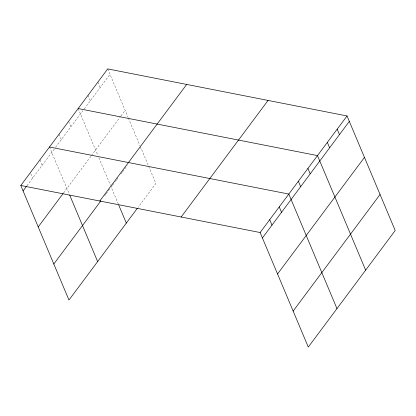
<?xml version="1.0" encoding="UTF-8"?>
<svg xmlns="http://www.w3.org/2000/svg" width="416" height="416" viewBox="0 0 416 416"><rect width="100%" height="100%" fill="white"/><g stroke="black" fill="none" stroke-linecap="round" stroke-linejoin="round"><path stroke-width="0.31" stroke-dasharray="2.08 1.56" d="M26.905 185.78L55.203 147.826M55.588 147.311L83.855 109.398M84.23 108.888L109.996 74.334M63.461 193.071L90.995 156.14M91.374 155.626L120.588 116.444M120.968 115.934L125.133 110.349M104.676 195.811L105.825 194.272M106.21 193.757L110.032 188.63M112.315 185.562L111.181 187.091L118.258 203.934M112.694 185.058L114.967 182.005M115.346 181.501L116.485 179.972M116.865 179.468L117.998 177.944M121.03 173.878L122.169 172.354M122.543 171.844L127.093 165.745M139.974 148.47L140.733 147.451L155.87 183.466L138.065 207.35M107.713 68.91L128.154 117.53M128.404 118.128L139.974 145.657M97.864 82.118L100.142 87.547M88.015 95.332L90.293 100.755M78.161 108.545L97.848 155.371M98.852 157.763L110.427 185.292M68.604 121.368L70.881 126.792M59.041 134.191L61.324 139.615M49.483 147.014L69.165 193.84M39.92 159.843L42.203 165.266M30.815 173.748L32.64 178.09"/><path stroke-width="0.62" d="M20.8 185.489L107.713 68.91L347.043 115.955L395.2 230.511L308.287 347.09L260.13 232.534L20.8 185.489L68.957 300.045L137.306 208.364M23.078 190.913L26.52 186.295M38.22 226.928L63.076 193.586M99.778 201.011L186.696 84.432M53.815 264.03L100.854 200.938M181.152 217.006L268.065 100.428M260.13 232.534L347.043 115.955M262.413 237.957L349.326 121.378M277.55 273.972L364.463 157.394M293.145 311.08L380.063 194.501M78.161 108.545L317.496 155.594L365.648 270.15M49.483 147.014L288.813 194.064L336.965 308.62M337.194 129.168L339.477 134.592M327.345 142.381L329.623 147.805M307.934 168.418L310.211 173.841M298.371 181.241L300.654 186.664M279.25 206.887L281.533 212.311M269.693 219.71L271.97 225.134M118.747 205.098L126.318 223.101M69.67 195.036L97.635 261.576"/></g></svg>
